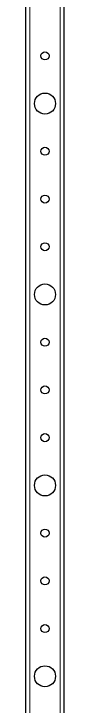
# Model space of a CAD drawing. Header units: millimetres. Extents: x -1264 to 3208, y -1920 to 1219.
# Drawn here: x -264.9 to -244.9, y -836.9 to -474.2 of the extents above; entities that cross this region are included whole.
import ezdxf

# ---------------------------------------------------------------- set-up
doc = ezdxf.new("R2010")
doc.units = ezdxf.units.MM

msp = doc.modelspace()

# ---------------------------------------------------------------- linework, layer by layer
at = {"color": 7, "linetype": 'Continuous', "lineweight": 25}
for p, q in [((-264.94, -1138.72), (-264.94, 696.28)), ((-244.94, -1138.72), (-244.94, 696.28))]:
    msp.add_line(p, q, dxfattribs=at)
at = {"color": 8, "linetype": 'Continuous', "lineweight": 18}
for p, q in [((-262.94, -1138.72), (-262.94, 696.28)), ((-246.94, -1138.72), (-246.94, 696.28))]:
    msp.add_line(p, q, dxfattribs=at)
at = {"color": 7, "linetype": 'Continuous', "lineweight": 25}
for centre, radius in [((-254.94, -496.22), 2.1), ((-254.94, -521.22), 5.5), ((-254.94, -546.22), 2.1), ((-254.94, -571.22), 2.1), ((-254.94, -596.22), 2.1), ((-254.94, -621.22), 5.5), ((-254.94, -646.22), 2.1), ((-254.94, -671.22), 2.1), ((-254.94, -696.22), 2.1), ((-254.94, -721.22), 5.5), ((-254.94, -746.22), 2.1), ((-254.94, -771.22), 2.1), ((-254.94, -796.22), 2.1), ((-254.94, -821.22), 5.5)]:
    msp.add_circle(centre, radius, dxfattribs=at)

doc.saveas('drawing.dxf')
